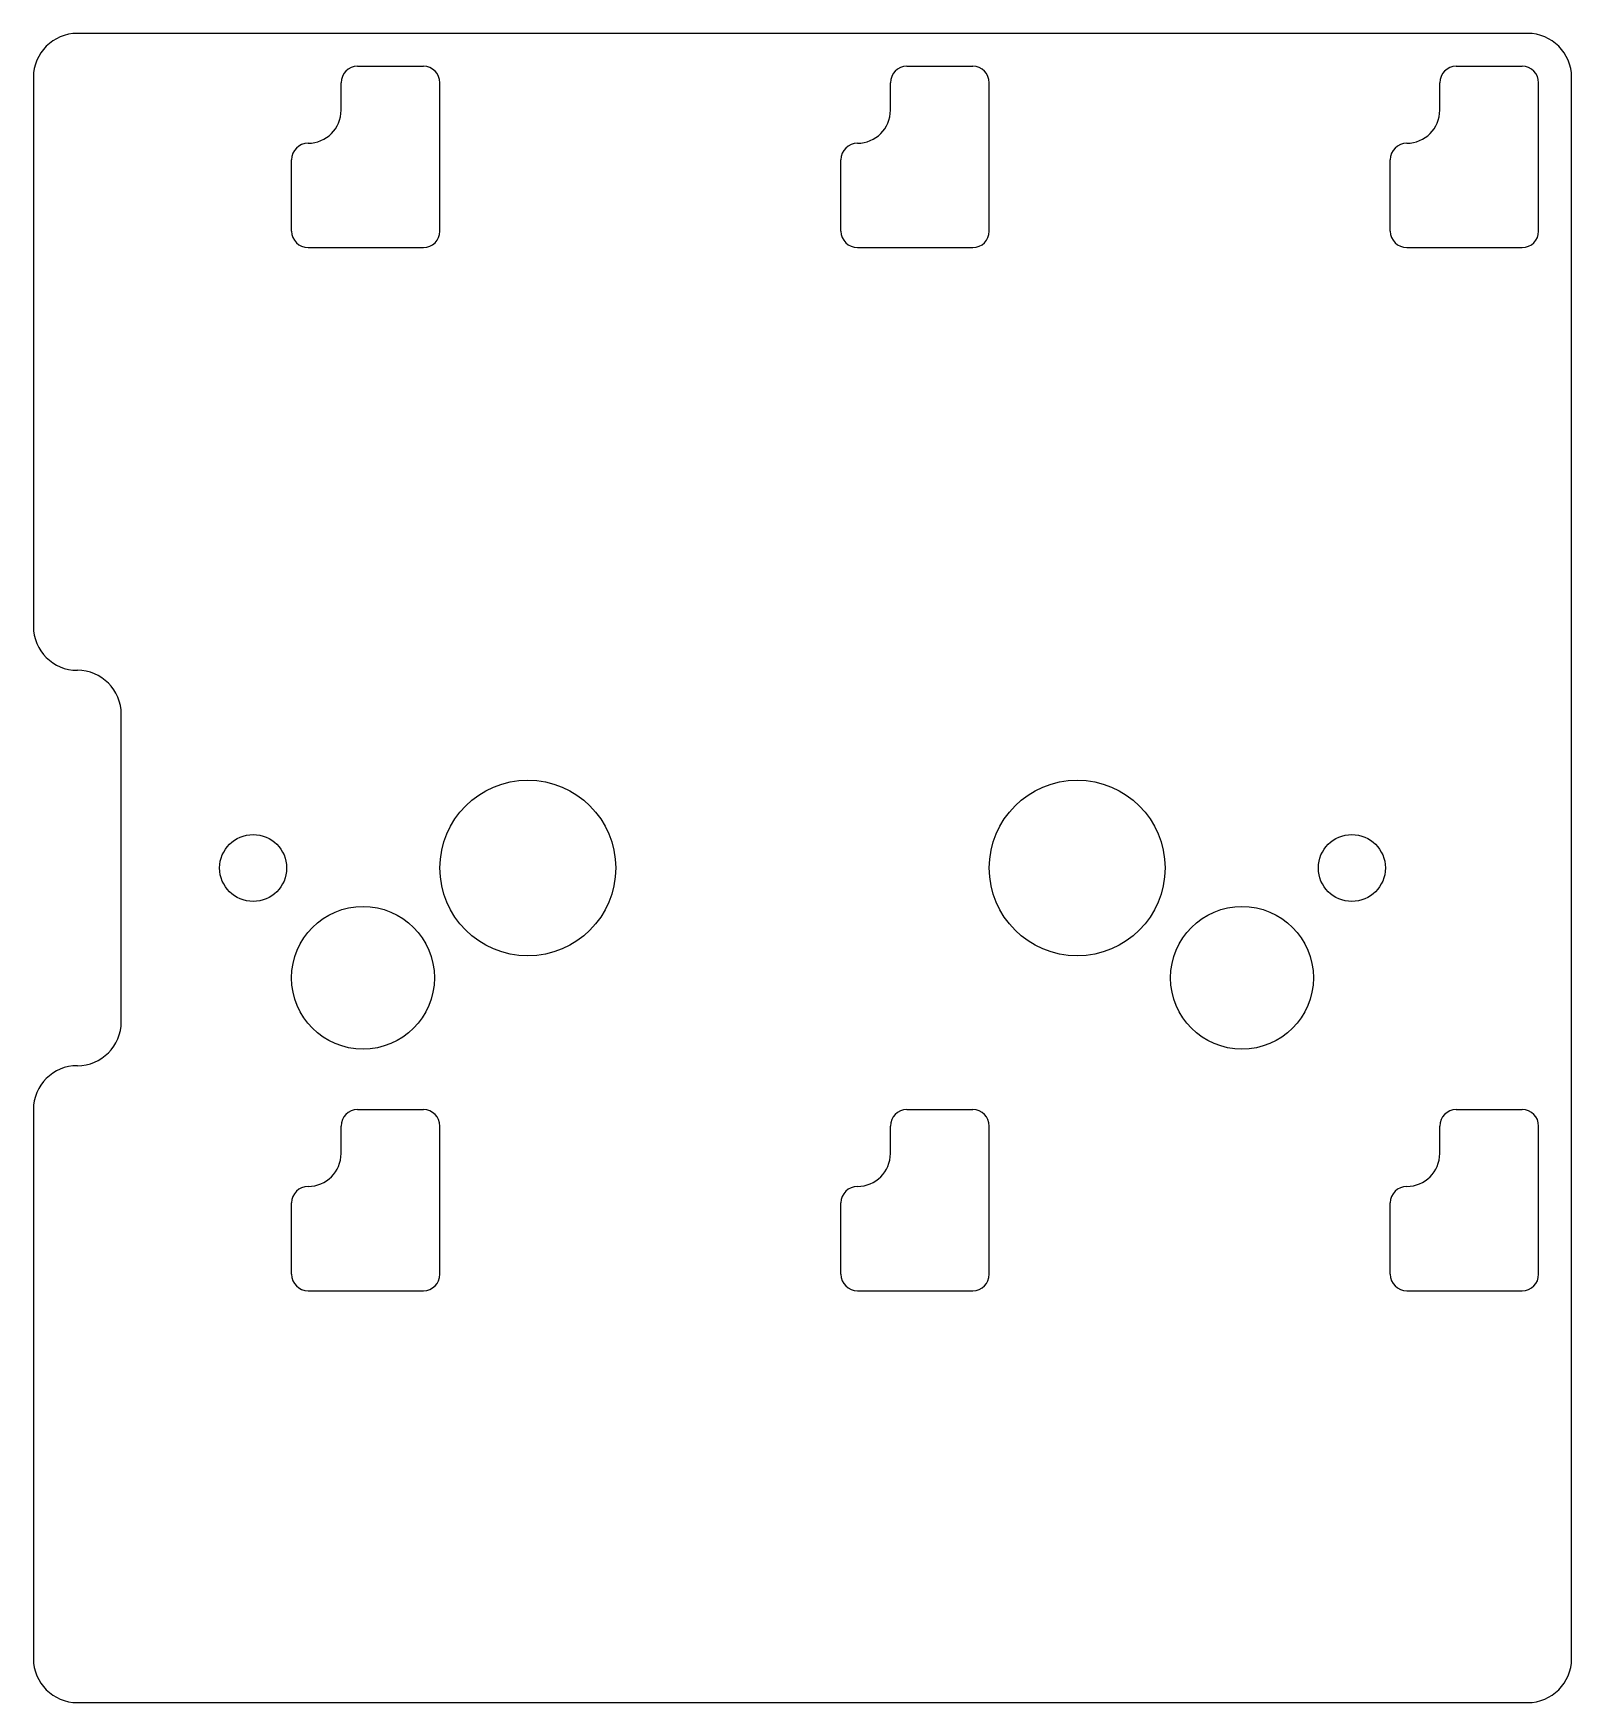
# Model space of a CAD drawing. Header units: millimetres. Extents: x -70 to 70, y -76 to 76.
import ezdxf

# ---------------------------------------------------------------- set-up
doc = ezdxf.new("R2010")
doc.units = ezdxf.units.MM

msp = doc.modelspace()

# ---------------------------------------------------------------- linework, layer by layer
at = {"color": 7, "linetype": 'Continuous', "lineweight": 25}
for p, q in [((66, 76), (-66, 76)), ((-40.5, 73), (-34.5, 73)), ((9.5, 73), (15.5, 73)), ((59.5, 73), (65.5, 73)), ((-70, 72), (-70, 22)), ((-42, 69), (-42, 71.5)), ((-33, 58), (-33, 71.5)), ((8, 69), (8, 71.5)), ((17, 58), (17, 71.5)), ((58, 69), (58, 71.5)), ((67, 58), (67, 71.5)), ((70, -72), (70, 72)), ((-46.5, 58), (-46.5, 64.5)), ((3.5, 58), (3.5, 64.5)), ((53.5, 58), (53.5, 64.5)), ((-45, 56.5), (-34.5, 56.5)), ((5, 56.5), (15.5, 56.5)), ((55, 56.5), (65.5, 56.5)), ((-62, -14), (-62, 14)), ((-70, -22), (-70, -72)), ((-40.5, -22), (-34.5, -22)), ((9.5, -22), (15.5, -22)), ((59.5, -22), (65.5, -22)), ((-42, -26), (-42, -23.5)), ((-33, -37), (-33, -23.5)), ((8, -26), (8, -23.5)), ((17, -37), (17, -23.5)), ((58, -26), (58, -23.5)), ((67, -37), (67, -23.5)), ((-46.5, -37), (-46.5, -30.5)), ((3.5, -37), (3.5, -30.5)), ((53.5, -37), (53.5, -30.5)), ((-45, -38.5), (-34.5, -38.5)), ((5, -38.5), (15.5, -38.5)), ((55, -38.5), (65.5, -38.5)), ((-66, -76), (66, -76))]:
    msp.add_line(p, q, dxfattribs=at)
for centre, radius in [((-25, 0), 8), ((25, 0), 8), ((-50, 0), 3.05), ((50, 0), 3.05), ((-40, -10), 6.5), ((40, -10), 6.5)]:
    msp.add_circle(centre, radius, dxfattribs=at)
for centre, radius, start, end in [((-66, 72), 4, 90, 180), ((66, 72), 4, 0, 90), ((-40.5, 71.5), 1.5, 90, 180), ((-34.5, 71.5), 1.5, 0, 90), ((9.5, 71.5), 1.5, 90, 180), ((15.5, 71.5), 1.5, 0, 90), ((59.5, 71.5), 1.5, 90, 180), ((65.5, 71.5), 1.5, 0, 90), ((-45, 69), 3, 270, 0), ((5, 69), 3, 270, 0), ((55, 69), 3, 270, 0), ((-45, 64.5), 1.5, 90, 180), ((5, 64.5), 1.5, 90, 180), ((55, 64.5), 1.5, 90, 180), ((-45, 58), 1.5, 180, 270), ((-34.5, 58), 1.5, 270, 0), ((5, 58), 1.5, 180, 270), ((15.5, 58), 1.5, 270, 0), ((55, 58), 1.5, 180, 270), ((65.5, 58), 1.5, 270, 0), ((-66, 22), 4, 180, 270), ((-66, 14), 4, 0, 90), ((-66, -14), 4, 270, 0), ((-66, -22), 4, 90, 180), ((-40.5, -23.5), 1.5, 90, 180), ((-34.5, -23.5), 1.5, 0, 90), ((9.5, -23.5), 1.5, 90, 180), ((15.5, -23.5), 1.5, 0, 90), ((59.5, -23.5), 1.5, 90, 180), ((65.5, -23.5), 1.5, 0, 90), ((-45, -26), 3, 270, 0), ((5, -26), 3, 270, 0), ((55, -26), 3, 270, 0), ((-45, -30.5), 1.5, 90, 180), ((5, -30.5), 1.5, 90, 180), ((55, -30.5), 1.5, 90, 180), ((-45, -37), 1.5, 180, 270), ((-34.5, -37), 1.5, 270, 0), ((5, -37), 1.5, 180, 270), ((15.5, -37), 1.5, 270, 0), ((55, -37), 1.5, 180, 270), ((65.5, -37), 1.5, 270, 0), ((-66, -72), 4, 180, 270), ((66, -72), 4, 270, 0)]:
    msp.add_arc(centre, radius, start, end, dxfattribs=at)

doc.saveas('drawing.dxf')
